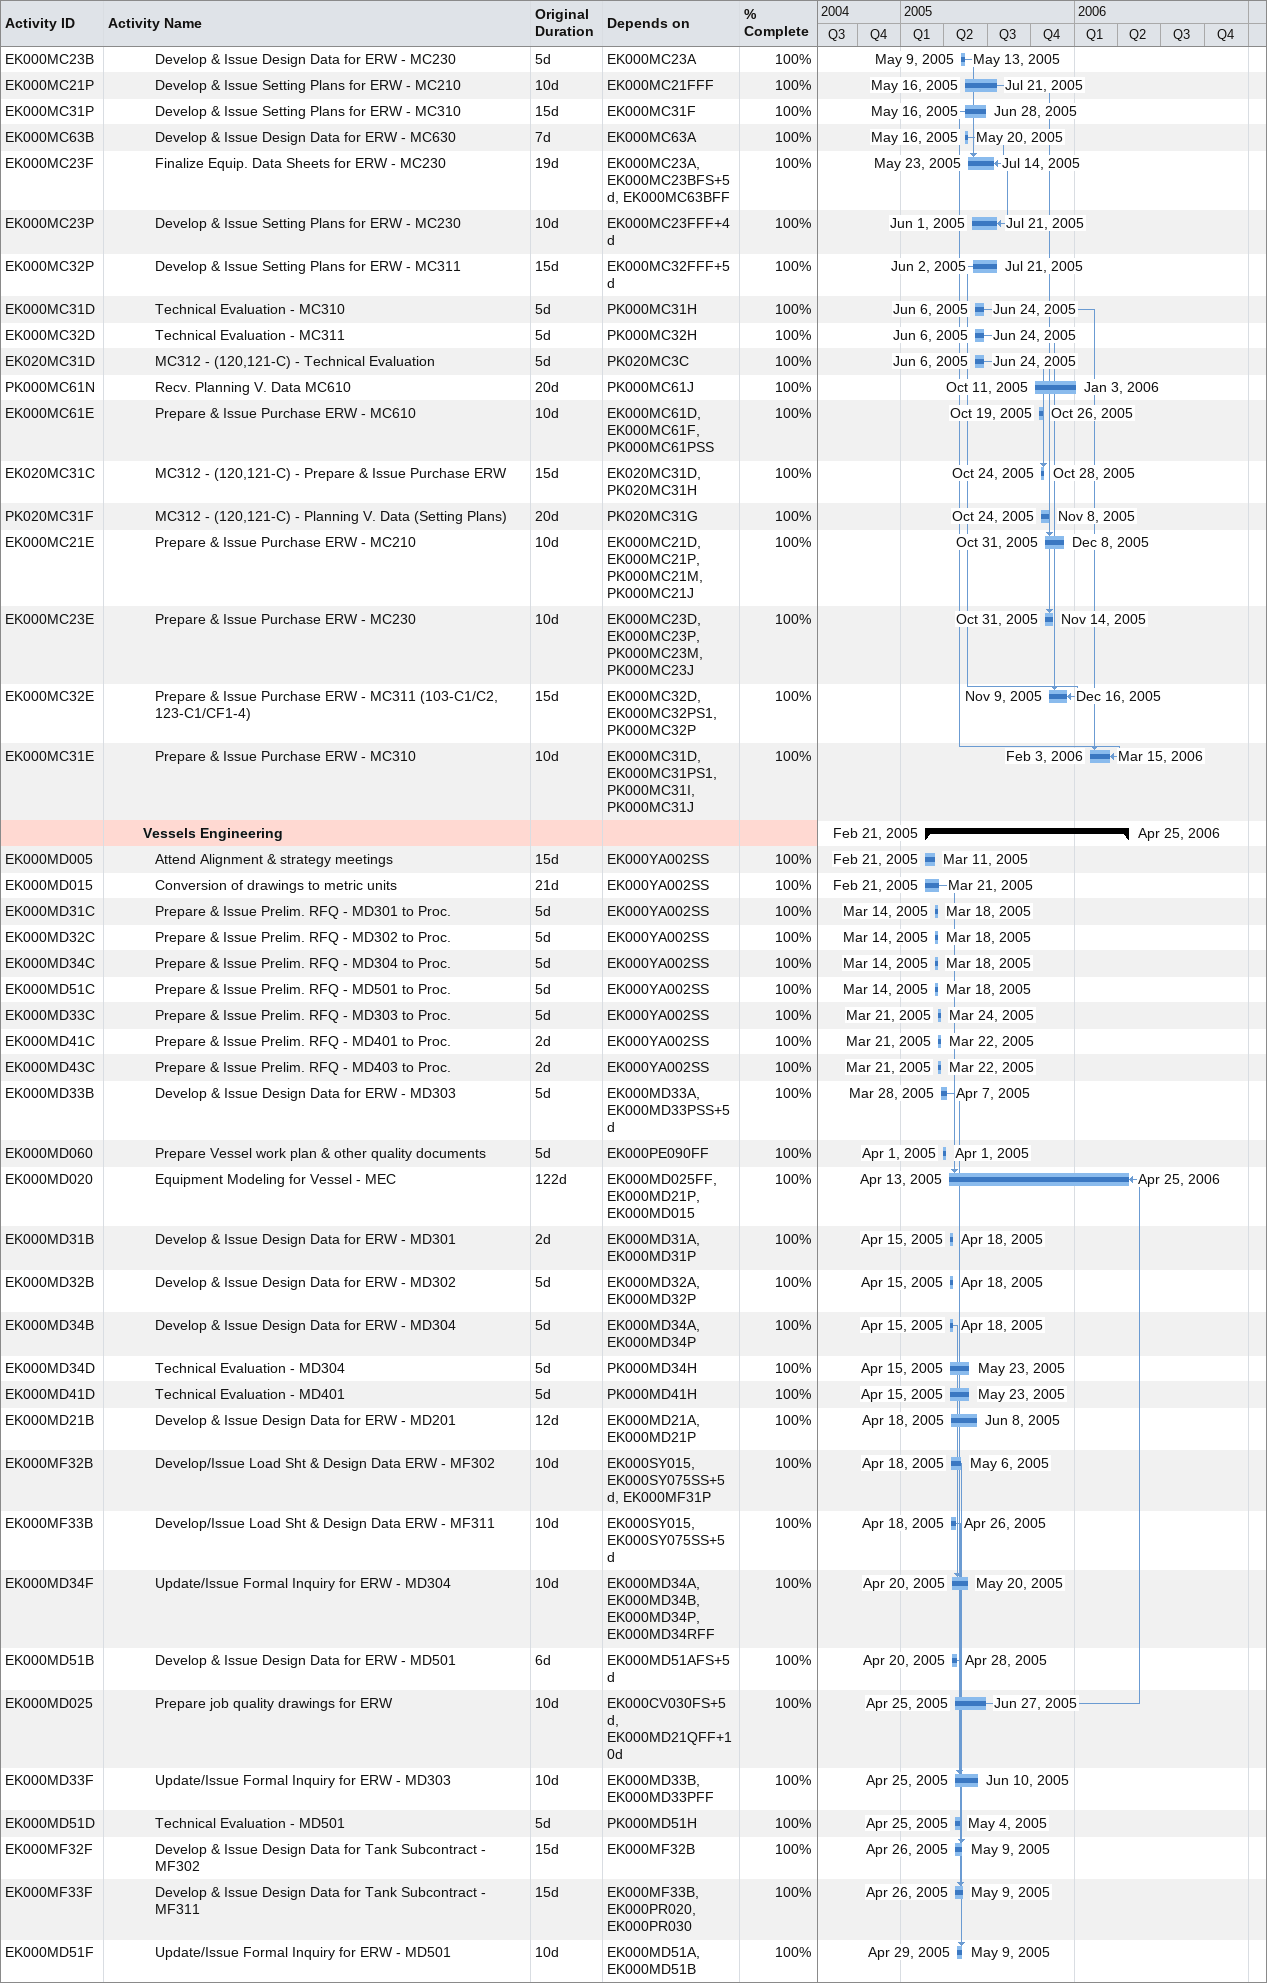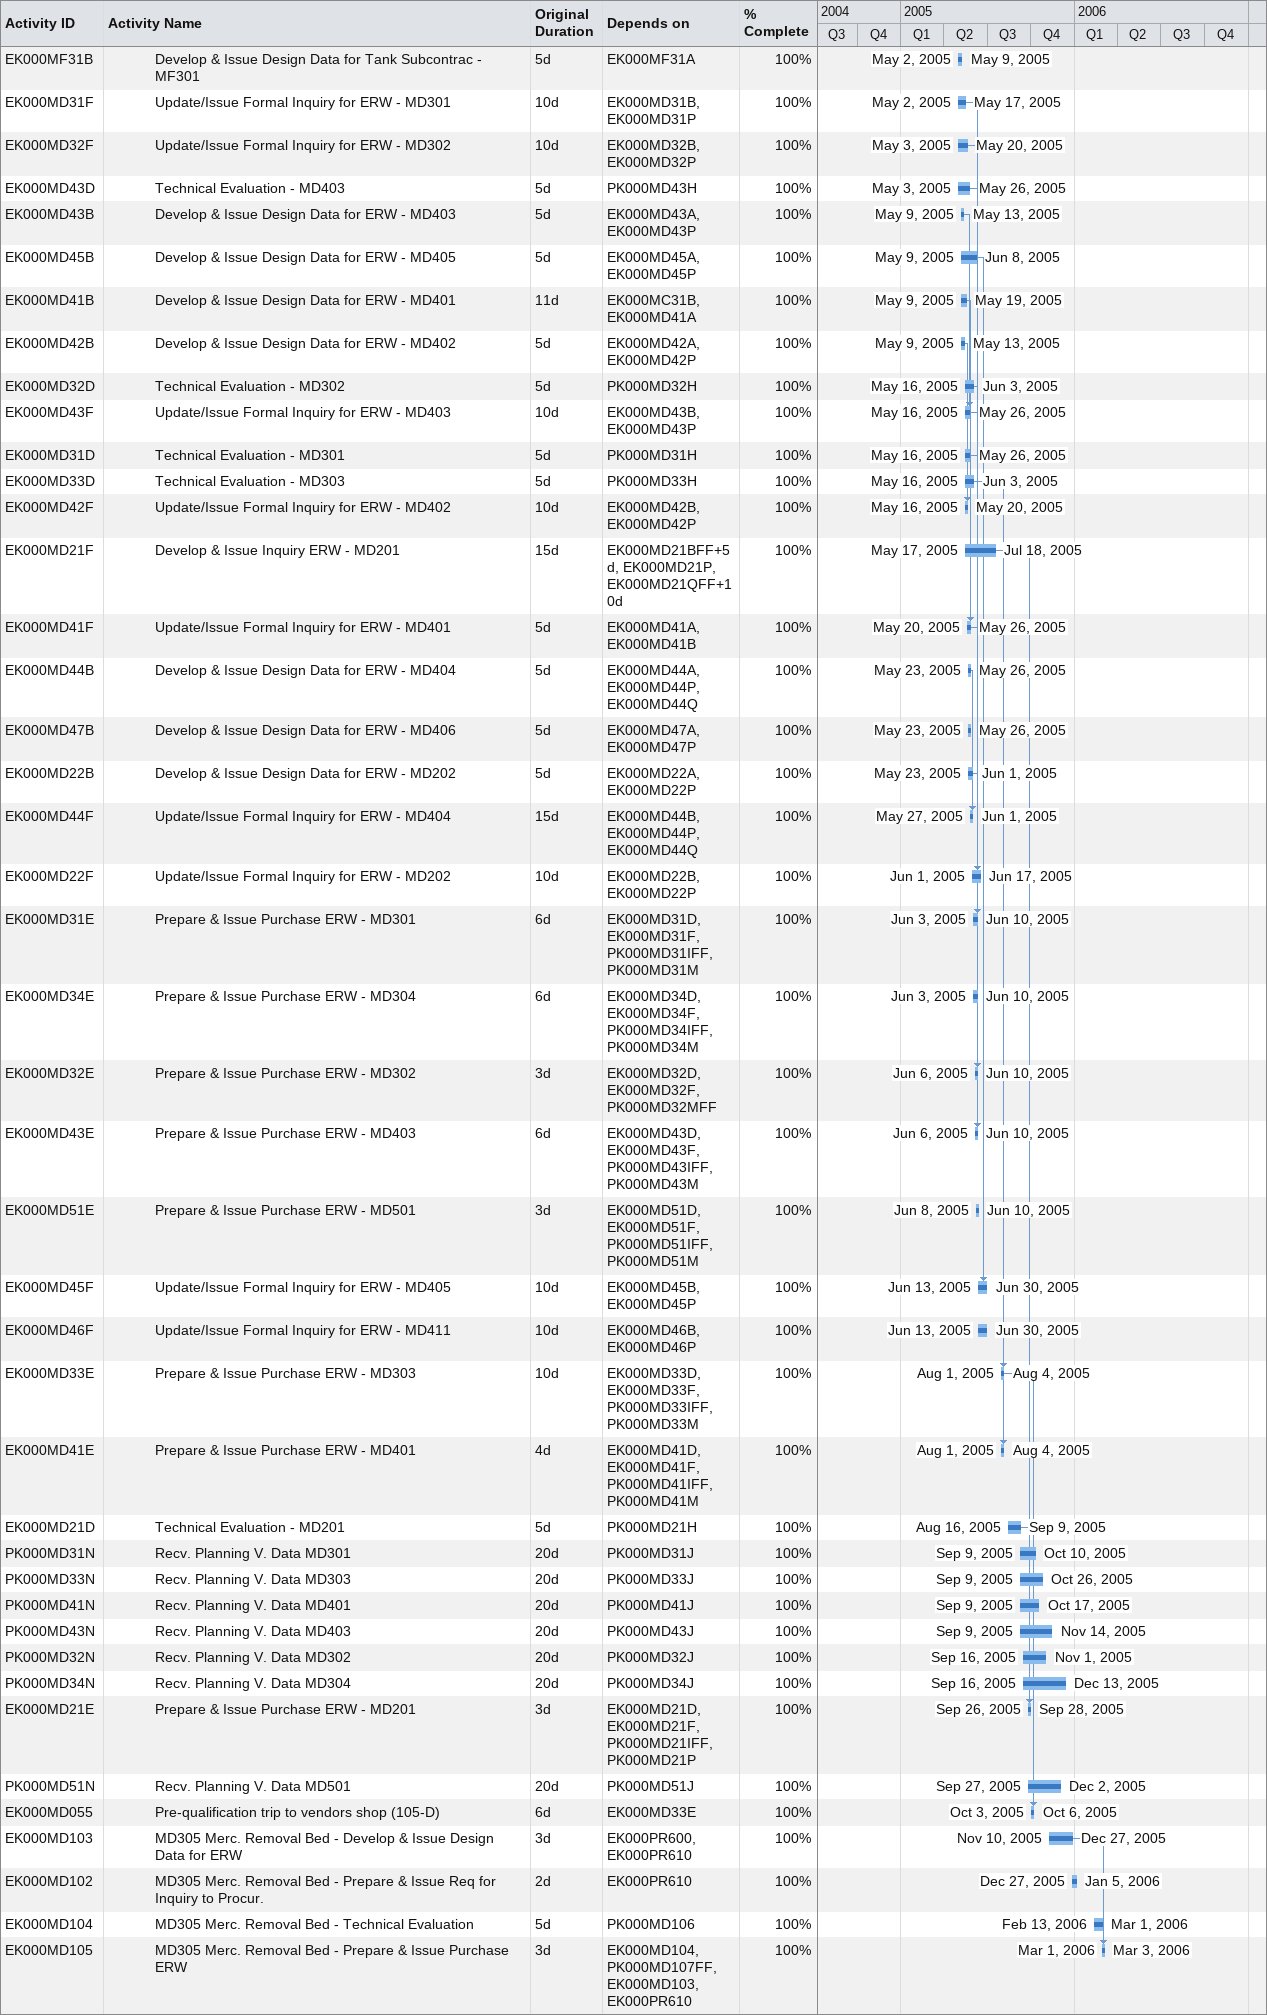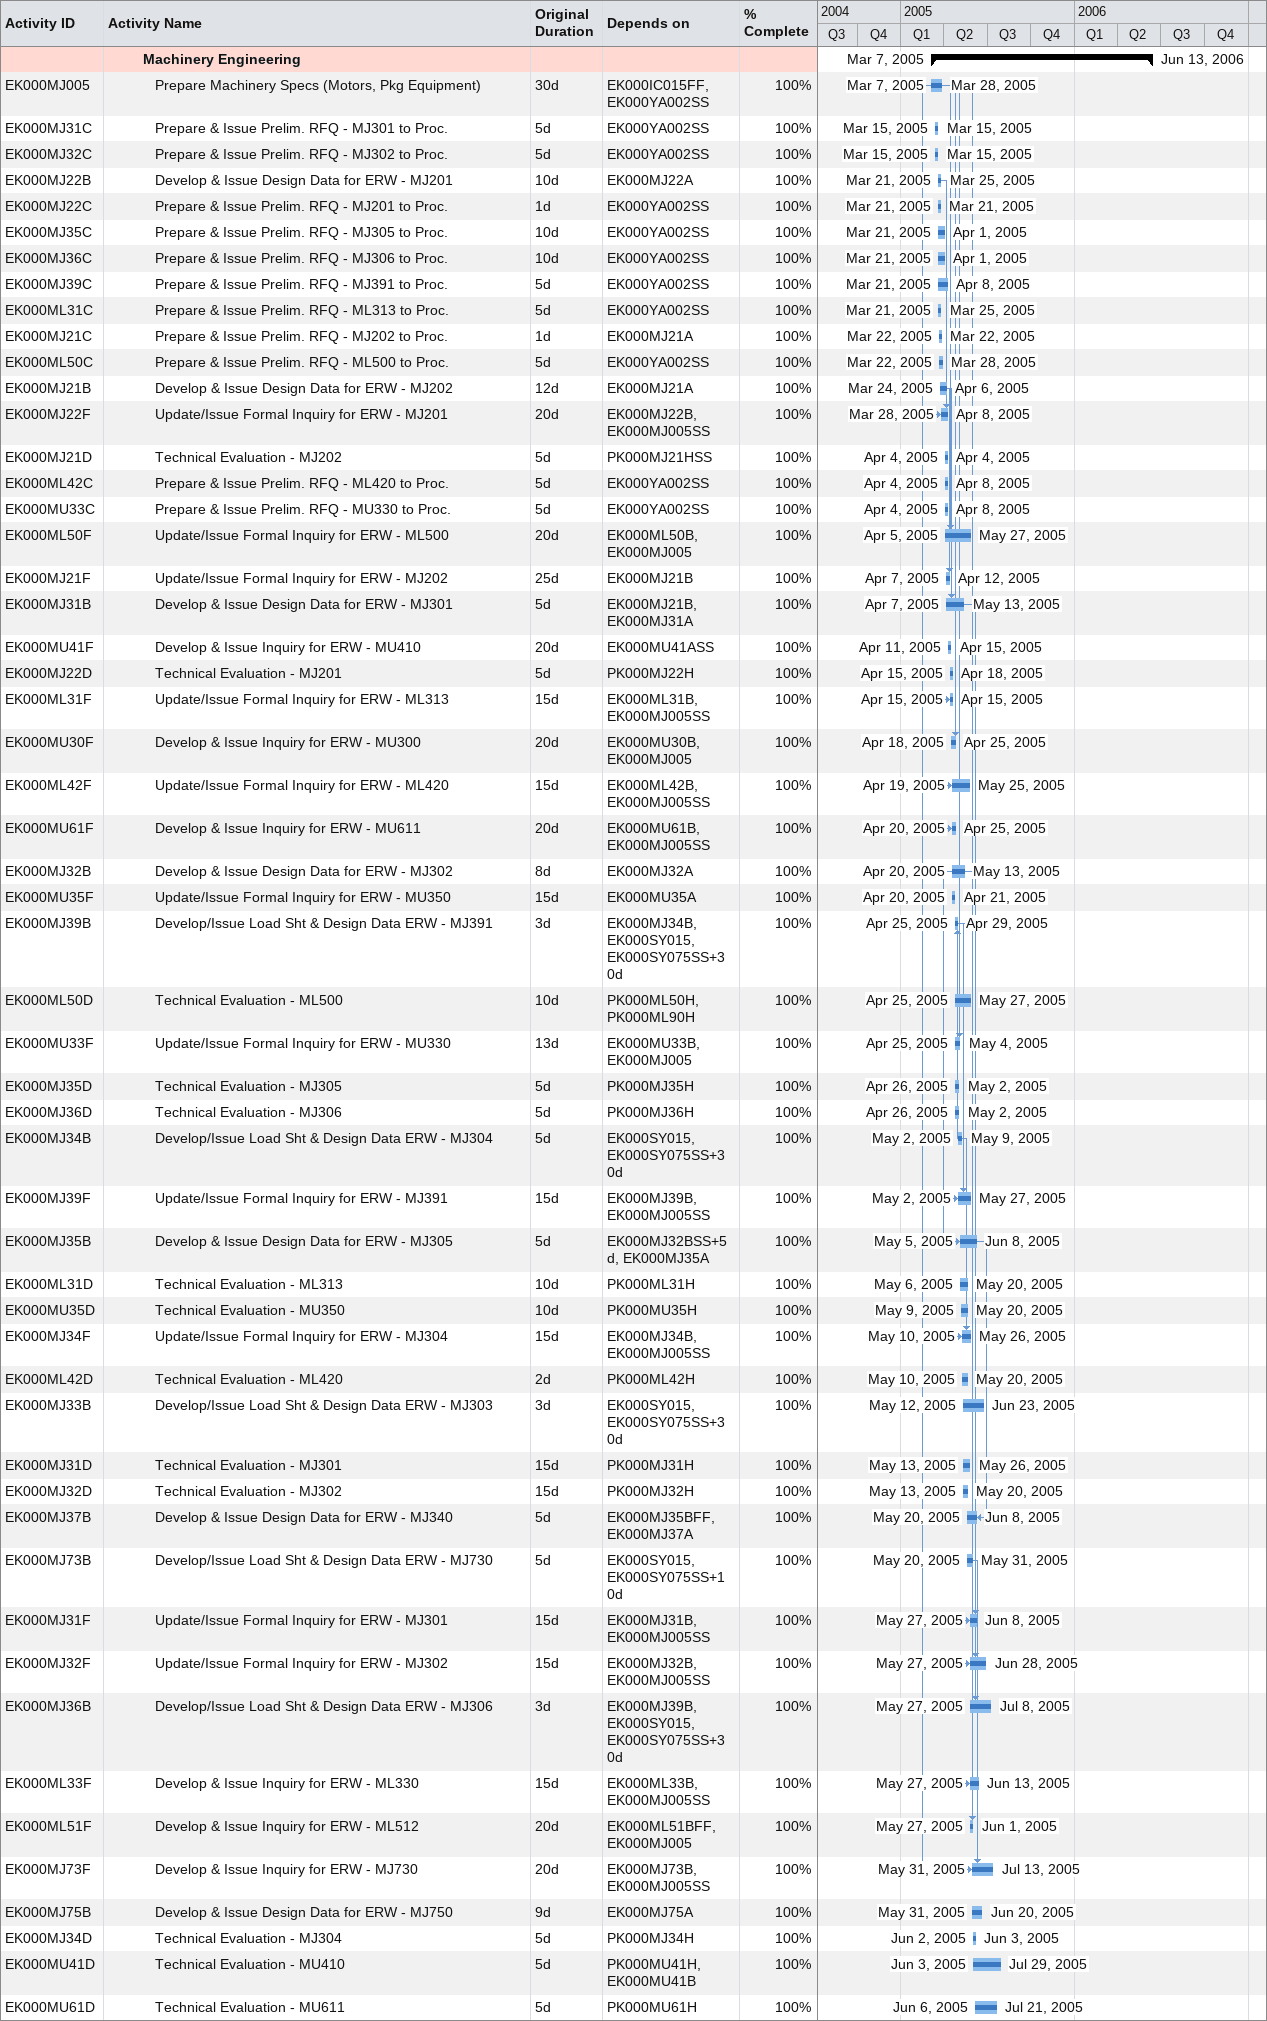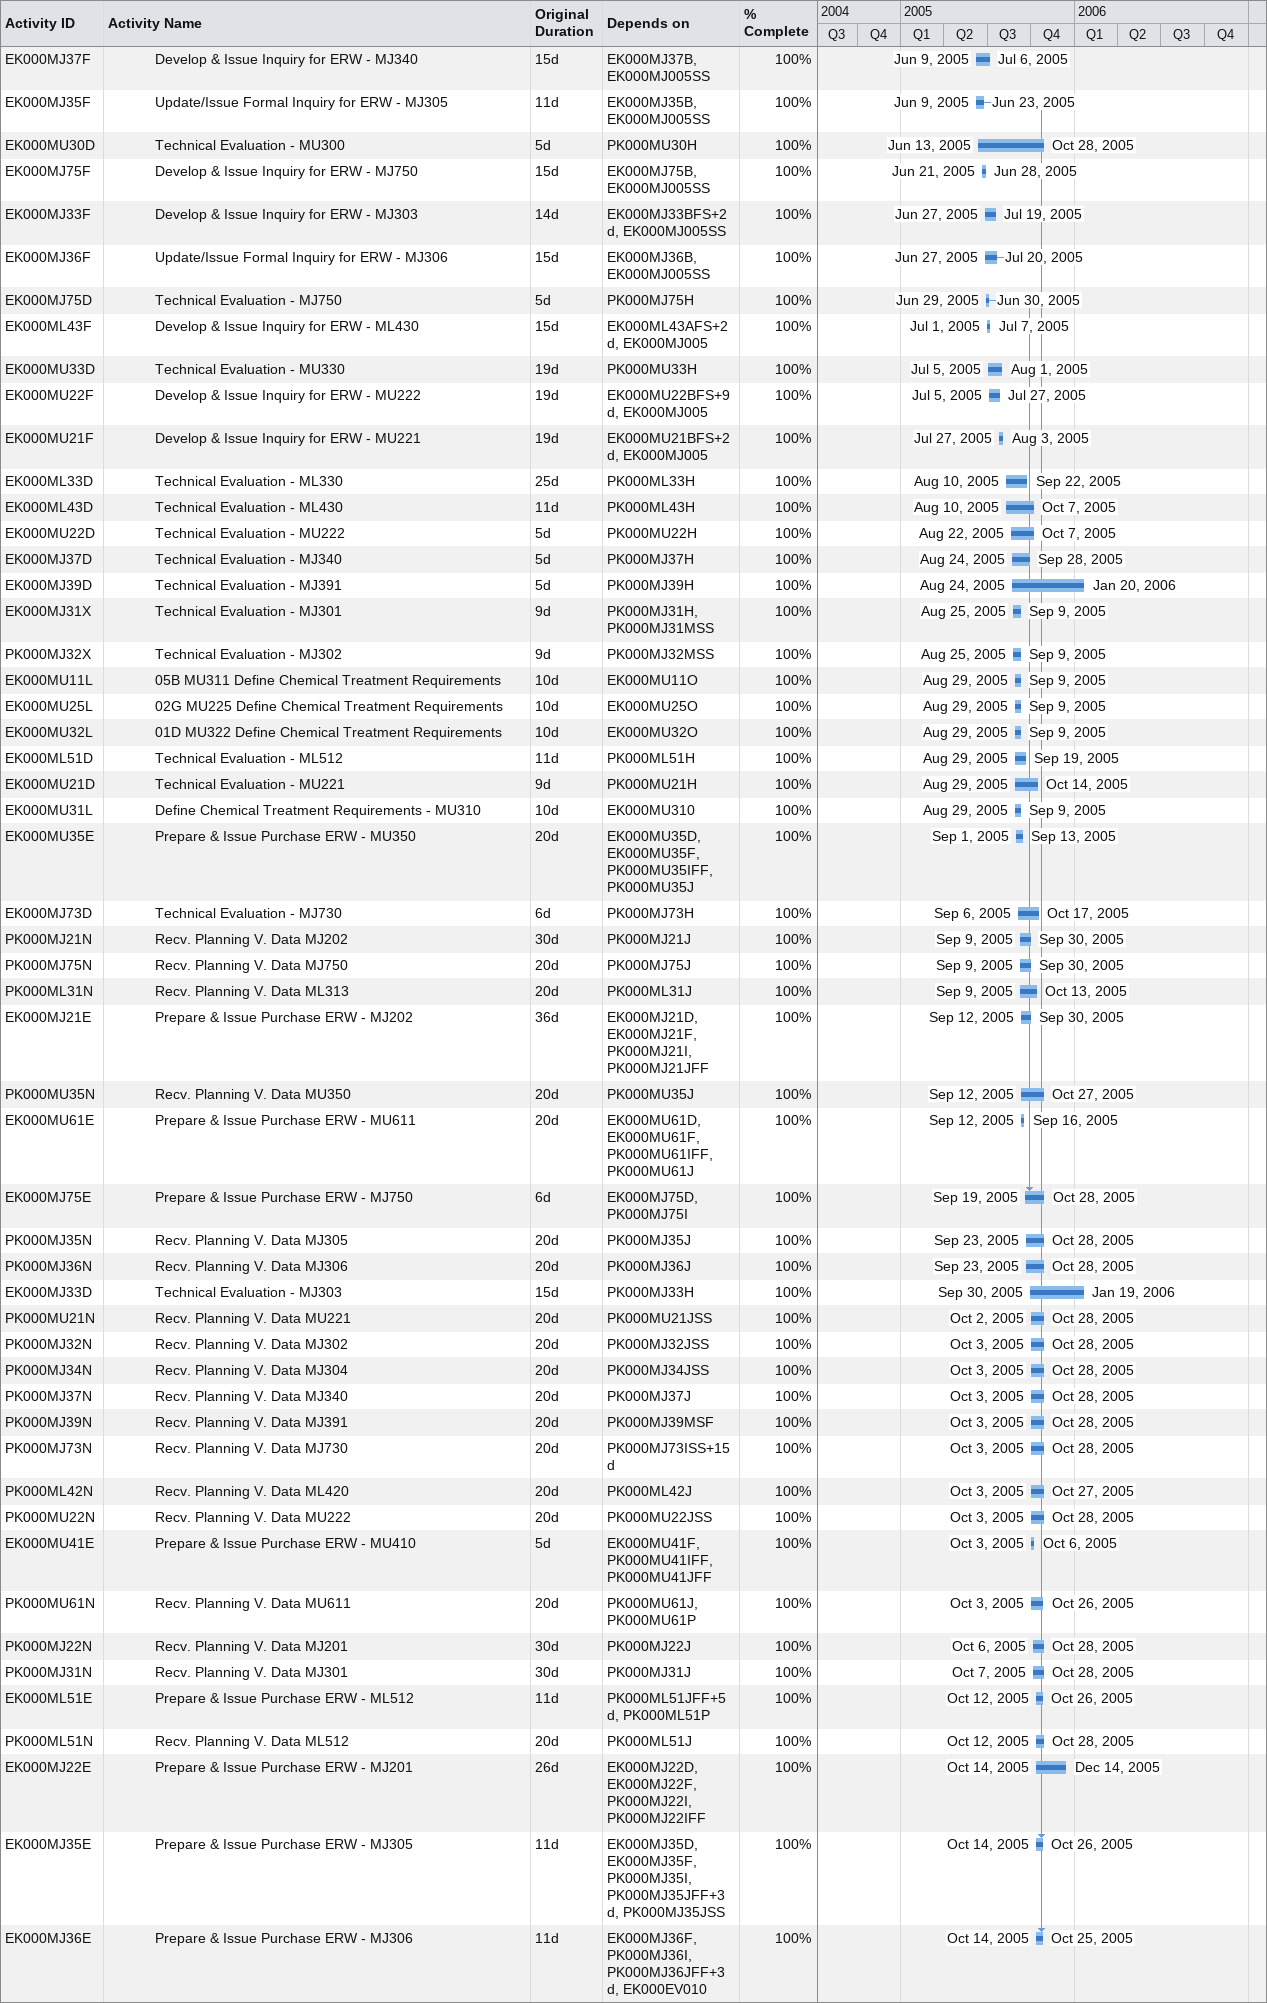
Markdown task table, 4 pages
| ID | Level | Task | Original duration | Start | Finish | Predecessors | % complete |
|---|---|---|---|---|---|---|---|
| EK000MC23B | 5 | Develop & Issue Design Data for ERW - MC230 | 5d | 2005-05-09 | 2005-05-13 | EK000MC23A | 100 |
| EK000MC21P | 5 | Develop & Issue Setting Plans for ERW - MC210 | 10d | 2005-05-16 | 2005-07-21 | EK000MC21FFF | 100 |
| EK000MC31P | 5 | Develop & Issue Setting Plans for ERW - MC310 | 15d | 2005-05-16 | 2005-06-28 | EK000MC31F | 100 |
| EK000MC63B | 5 | Develop & Issue Design Data for ERW - MC630 | 7d | 2005-05-16 | 2005-05-20 | EK000MC63A | 100 |
| EK000MC23F | 5 | Finalize Equip. Data Sheets for ERW - MC230 | 19d | 2005-05-23 | 2005-07-14 | EK000MC23A, EK000MC23BFS+5d, EK000MC63BFF | 100 |
| EK000MC23P | 5 | Develop & Issue Setting Plans for ERW - MC230 | 10d | 2005-06-01 | 2005-07-21 | EK000MC23FFF+4d | 100 |
| EK000MC32P | 5 | Develop & Issue Setting Plans for ERW - MC311 | 15d | 2005-06-02 | 2005-07-21 | EK000MC32FFF+5d | 100 |
| EK000MC31D | 5 | Technical Evaluation - MC310 | 5d | 2005-06-06 | 2005-06-24 | PK000MC31H | 100 |
| EK000MC32D | 5 | Technical Evaluation - MC311 | 5d | 2005-06-06 | 2005-06-24 | PK000MC32H | 100 |
| EK020MC31D | 5 | MC312 - (120,121-C) - Technical Evaluation | 5d | 2005-06-06 | 2005-06-24 | PK020MC3C | 100 |
| PK000MC61N | 5 | Recv. Planning V. Data MC610 | 20d | 2005-10-11 | 2006-01-03 | PK000MC61J | 100 |
| EK000MC61E | 5 | Prepare & Issue Purchase ERW - MC610 | 10d | 2005-10-19 | 2005-10-26 | EK000MC61D, EK000MC61F, PK000MC61PSS | 100 |
| EK020MC31C | 5 | MC312 - (120,121-C) - Prepare & Issue Purchase ERW | 15d | 2005-10-24 | 2005-10-28 | EK020MC31D, PK020MC31H | 100 |
| PK020MC31F | 5 | MC312 - (120,121-C) - Planning V. Data (Setting Plans) | 20d | 2005-10-24 | 2005-11-08 | PK020MC31G | 100 |
| EK000MC21E | 5 | Prepare & Issue Purchase ERW - MC210 | 10d | 2005-10-31 | 2005-12-08 | EK000MC21D, EK000MC21P, PK000MC21M, PK000MC21J | 100 |
| EK000MC23E | 5 | Prepare & Issue Purchase ERW - MC230 | 10d | 2005-10-31 | 2005-11-14 | EK000MC23D, EK000MC23P, PK000MC23M, PK000MC23J | 100 |
| EK000MC32E | 5 | Prepare & Issue Purchase ERW - MC311 (103-C1/C2, 123-C1/CF1-4) | 15d | 2005-11-09 | 2005-12-16 | EK000MC32D, EK000MC32PS1, PK000MC32P | 100 |
| EK000MC31E | 5 | Prepare & Issue Purchase ERW - MC310 | 10d | 2006-02-03 | 2006-03-15 | EK000MC31D, EK000MC31PS1, PK000MC31I, PK000MC31J | 100 |
|  | 4 | **Vessels Engineering** |  | 2005-02-21 | 2006-04-25 |  |  |
| EK000MD005 | 5 | Attend Alignment & strategy meetings | 15d | 2005-02-21 | 2005-03-11 | EK000YA002SS | 100 |
| EK000MD015 | 5 | Conversion of drawings to metric units | 21d | 2005-02-21 | 2005-03-21 | EK000YA002SS | 100 |
| EK000MD31C | 5 | Prepare & Issue Prelim. RFQ - MD301 to Proc. | 5d | 2005-03-14 | 2005-03-18 | EK000YA002SS | 100 |
| EK000MD32C | 5 | Prepare & Issue Prelim. RFQ - MD302 to Proc. | 5d | 2005-03-14 | 2005-03-18 | EK000YA002SS | 100 |
| EK000MD34C | 5 | Prepare & Issue Prelim. RFQ - MD304 to Proc. | 5d | 2005-03-14 | 2005-03-18 | EK000YA002SS | 100 |
| EK000MD51C | 5 | Prepare & Issue Prelim. RFQ - MD501 to Proc. | 5d | 2005-03-14 | 2005-03-18 | EK000YA002SS | 100 |
| EK000MD33C | 5 | Prepare & Issue Prelim. RFQ - MD303 to Proc. | 5d | 2005-03-21 | 2005-03-24 | EK000YA002SS | 100 |
| EK000MD41C | 5 | Prepare & Issue Prelim. RFQ - MD401 to Proc. | 2d | 2005-03-21 | 2005-03-22 | EK000YA002SS | 100 |
| EK000MD43C | 5 | Prepare & Issue Prelim. RFQ - MD403 to Proc. | 2d | 2005-03-21 | 2005-03-22 | EK000YA002SS | 100 |
| EK000MD33B | 5 | Develop & Issue Design Data for ERW - MD303 | 5d | 2005-03-28 | 2005-04-07 | EK000MD33A, EK000MD33PSS+5d | 100 |
| EK000MD060 | 5 | Prepare Vessel work plan & other quality documents | 5d | 2005-04-01 | 2005-04-01 | EK000PE090FF | 100 |
| EK000MD020 | 5 | Equipment Modeling for Vessel - MEC | 122d | 2005-04-13 | 2006-04-25 | EK000MD025FF, EK000MD21P, EK000MD015 | 100 |
| EK000MD31B | 5 | Develop & Issue Design Data for ERW - MD301 | 2d | 2005-04-15 | 2005-04-18 | EK000MD31A, EK000MD31P | 100 |
| EK000MD32B | 5 | Develop & Issue Design Data for ERW - MD302 | 5d | 2005-04-15 | 2005-04-18 | EK000MD32A, EK000MD32P | 100 |
| EK000MD34B | 5 | Develop & Issue Design Data for ERW - MD304 | 5d | 2005-04-15 | 2005-04-18 | EK000MD34A, EK000MD34P | 100 |
| EK000MD34D | 5 | Technical Evaluation - MD304 | 5d | 2005-04-15 | 2005-05-23 | PK000MD34H | 100 |
| EK000MD41D | 5 | Technical Evaluation - MD401 | 5d | 2005-04-15 | 2005-05-23 | PK000MD41H | 100 |
| EK000MD21B | 5 | Develop & Issue Design Data for ERW - MD201 | 12d | 2005-04-18 | 2005-06-08 | EK000MD21A, EK000MD21P | 100 |
| EK000MF32B | 5 | Develop/Issue Load Sht & Design Data ERW - MF302 | 10d | 2005-04-18 | 2005-05-06 | EK000SY015, EK000SY075SS+5d, EK000MF31P | 100 |
| EK000MF33B | 5 | Develop/Issue Load Sht & Design Data ERW - MF311 | 10d | 2005-04-18 | 2005-04-26 | EK000SY015, EK000SY075SS+5d | 100 |
| EK000MD34F | 5 | Update/Issue Formal Inquiry for ERW - MD304 | 10d | 2005-04-20 | 2005-05-20 | EK000MD34A, EK000MD34B, EK000MD34P, EK000MD34RFF | 100 |
| EK000MD51B | 5 | Develop & Issue Design Data for ERW - MD501 | 6d | 2005-04-20 | 2005-04-28 | EK000MD51AFS+5d | 100 |
| EK000MD025 | 5 | Prepare job quality drawings for ERW | 10d | 2005-04-25 | 2005-06-27 | EK000CV030FS+5d, EK000MD21QFF+10d | 100 |
| EK000MD33F | 5 | Update/Issue Formal Inquiry for ERW - MD303 | 10d | 2005-04-25 | 2005-06-10 | EK000MD33B, EK000MD33PFF | 100 |
| EK000MD51D | 5 | Technical Evaluation - MD501 | 5d | 2005-04-25 | 2005-05-04 | PK000MD51H | 100 |
| EK000MF32F | 5 | Develop & Issue Design Data for Tank Subcontract - MF302 | 15d | 2005-04-26 | 2005-05-09 | EK000MF32B | 100 |
| EK000MF33F | 5 | Develop & Issue Design Data for Tank Subcontract - MF311 | 15d | 2005-04-26 | 2005-05-09 | EK000MF33B, EK000PR020, EK000PR030 | 100 |
| EK000MD51F | 5 | Update/Issue Formal Inquiry for ERW - MD501 | 10d | 2005-04-29 | 2005-05-09 | EK000MD51A, EK000MD51B | 100 |
| EK000MF31B | 5 | Develop & Issue Design Data for Tank Subcontrac - MF301 | 5d | 2005-05-02 | 2005-05-09 | EK000MF31A | 100 |
| EK000MD31F | 5 | Update/Issue Formal Inquiry for ERW - MD301 | 10d | 2005-05-02 | 2005-05-17 | EK000MD31B, EK000MD31P | 100 |
| EK000MD32F | 5 | Update/Issue Formal Inquiry for ERW - MD302 | 10d | 2005-05-03 | 2005-05-20 | EK000MD32B, EK000MD32P | 100 |
| EK000MD43D | 5 | Technical Evaluation - MD403 | 5d | 2005-05-03 | 2005-05-26 | PK000MD43H | 100 |
| EK000MD43B | 5 | Develop & Issue Design Data for ERW - MD403 | 5d | 2005-05-09 | 2005-05-13 | EK000MD43A, EK000MD43P | 100 |
| EK000MD45B | 5 | Develop & Issue Design Data for ERW - MD405 | 5d | 2005-05-09 | 2005-06-08 | EK000MD45A, EK000MD45P | 100 |
| EK000MD41B | 5 | Develop & Issue Design Data for ERW - MD401 | 11d | 2005-05-09 | 2005-05-19 | EK000MC31B, EK000MD41A | 100 |
| EK000MD42B | 5 | Develop & Issue Design Data for ERW - MD402 | 5d | 2005-05-09 | 2005-05-13 | EK000MD42A, EK000MD42P | 100 |
| EK000MD32D | 5 | Technical Evaluation - MD302 | 5d | 2005-05-16 | 2005-06-03 | PK000MD32H | 100 |
| EK000MD43F | 5 | Update/Issue Formal Inquiry for ERW - MD403 | 10d | 2005-05-16 | 2005-05-26 | EK000MD43B, EK000MD43P | 100 |
| EK000MD31D | 5 | Technical Evaluation - MD301 | 5d | 2005-05-16 | 2005-05-26 | PK000MD31H | 100 |
| EK000MD33D | 5 | Technical Evaluation - MD303 | 5d | 2005-05-16 | 2005-06-03 | PK000MD33H | 100 |
| EK000MD42F | 5 | Update/Issue Formal Inquiry for ERW - MD402 | 10d | 2005-05-16 | 2005-05-20 | EK000MD42B, EK000MD42P | 100 |
| EK000MD21F | 5 | Develop & Issue Inquiry ERW - MD201 | 15d | 2005-05-17 | 2005-07-18 | EK000MD21BFF+5d, EK000MD21P, EK000MD21QFF+10d | 100 |
| EK000MD41F | 5 | Update/Issue Formal Inquiry for ERW - MD401 | 5d | 2005-05-20 | 2005-05-26 | EK000MD41A, EK000MD41B | 100 |
| EK000MD44B | 5 | Develop & Issue Design Data for ERW - MD404 | 5d | 2005-05-23 | 2005-05-26 | EK000MD44A, EK000MD44P, EK000MD44Q | 100 |
| EK000MD47B | 5 | Develop & Issue Design Data for ERW - MD406 | 5d | 2005-05-23 | 2005-05-26 | EK000MD47A, EK000MD47P | 100 |
| EK000MD22B | 5 | Develop & Issue Design Data for ERW - MD202 | 5d | 2005-05-23 | 2005-06-01 | EK000MD22A, EK000MD22P | 100 |
| EK000MD44F | 5 | Update/Issue Formal Inquiry for ERW - MD404 | 15d | 2005-05-27 | 2005-06-01 | EK000MD44B, EK000MD44P, EK000MD44Q | 100 |
| EK000MD22F | 5 | Update/Issue Formal Inquiry for ERW - MD202 | 10d | 2005-06-01 | 2005-06-17 | EK000MD22B, EK000MD22P | 100 |
| EK000MD31E | 5 | Prepare & Issue Purchase ERW - MD301 | 6d | 2005-06-03 | 2005-06-10 | EK000MD31D, EK000MD31F, PK000MD31IFF, PK000MD31M | 100 |
| EK000MD34E | 5 | Prepare & Issue Purchase ERW - MD304 | 6d | 2005-06-03 | 2005-06-10 | EK000MD34D, EK000MD34F, PK000MD34IFF, PK000MD34M | 100 |
| EK000MD32E | 5 | Prepare & Issue Purchase ERW - MD302 | 3d | 2005-06-06 | 2005-06-10 | EK000MD32D, EK000MD32F, PK000MD32MFF | 100 |
| EK000MD43E | 5 | Prepare & Issue Purchase ERW - MD403 | 6d | 2005-06-06 | 2005-06-10 | EK000MD43D, EK000MD43F, PK000MD43IFF, PK000MD43M | 100 |
| EK000MD51E | 5 | Prepare & Issue Purchase ERW - MD501 | 3d | 2005-06-08 | 2005-06-10 | EK000MD51D, EK000MD51F, PK000MD51IFF, PK000MD51M | 100 |
| EK000MD45F | 5 | Update/Issue Formal Inquiry for ERW - MD405 | 10d | 2005-06-13 | 2005-06-30 | EK000MD45B, EK000MD45P | 100 |
| EK000MD46F | 5 | Update/Issue Formal Inquiry for ERW - MD411 | 10d | 2005-06-13 | 2005-06-30 | EK000MD46B, EK000MD46P | 100 |
| EK000MD33E | 5 | Prepare & Issue Purchase ERW - MD303 | 10d | 2005-08-01 | 2005-08-04 | EK000MD33D, EK000MD33F, PK000MD33IFF, PK000MD33M | 100 |
| EK000MD41E | 5 | Prepare & Issue Purchase ERW - MD401 | 4d | 2005-08-01 | 2005-08-04 | EK000MD41D, EK000MD41F, PK000MD41IFF, PK000MD41M | 100 |
| EK000MD21D | 5 | Technical Evaluation - MD201 | 5d | 2005-08-16 | 2005-09-09 | PK000MD21H | 100 |
| PK000MD31N | 5 | Recv. Planning V. Data MD301 | 20d | 2005-09-09 | 2005-10-10 | PK000MD31J | 100 |
| PK000MD33N | 5 | Recv. Planning V. Data MD303 | 20d | 2005-09-09 | 2005-10-26 | PK000MD33J | 100 |
| PK000MD41N | 5 | Recv. Planning V. Data MD401 | 20d | 2005-09-09 | 2005-10-17 | PK000MD41J | 100 |
| PK000MD43N | 5 | Recv. Planning V. Data MD403 | 20d | 2005-09-09 | 2005-11-14 | PK000MD43J | 100 |
| PK000MD32N | 5 | Recv. Planning V. Data MD302 | 20d | 2005-09-16 | 2005-11-01 | PK000MD32J | 100 |
| PK000MD34N | 5 | Recv. Planning V. Data MD304 | 20d | 2005-09-16 | 2005-12-13 | PK000MD34J | 100 |
| EK000MD21E | 5 | Prepare & Issue Purchase ERW - MD201 | 3d | 2005-09-26 | 2005-09-28 | EK000MD21D, EK000MD21F, PK000MD21IFF, PK000MD21P | 100 |
| PK000MD51N | 5 | Recv. Planning V. Data MD501 | 20d | 2005-09-27 | 2005-12-02 | PK000MD51J | 100 |
| EK000MD055 | 5 | Pre-qualification trip to vendors shop (105-D) | 6d | 2005-10-03 | 2005-10-06 | EK000MD33E | 100 |
| EK000MD103 | 5 | MD305 Merc. Removal Bed - Develop & Issue Design Data for ERW | 3d | 2005-11-10 | 2005-12-27 | EK000PR600, EK000PR610 | 100 |
| EK000MD102 | 5 | MD305 Merc. Removal Bed - Prepare & Issue Req for Inquiry to Procur. | 2d | 2005-12-27 | 2006-01-05 | EK000PR610 | 100 |
| EK000MD104 | 5 | MD305 Merc. Removal Bed - Technical Evaluation | 5d | 2006-02-13 | 2006-03-01 | PK000MD106 | 100 |
| EK000MD105 | 5 | MD305 Merc. Removal Bed - Prepare & Issue Purchase ERW | 3d | 2006-03-01 | 2006-03-03 | EK000MD104, PK000MD107FF, EK000MD103, EK000PR610 | 100 |
|  | 4 | **Machinery Engineering** |  | 2005-03-07 | 2006-06-13 |  |  |
| EK000MJ005 | 5 | Prepare Machinery Specs (Motors, Pkg Equipment) | 30d | 2005-03-07 | 2005-03-28 | EK000IC015FF, EK000YA002SS | 100 |
| EK000MJ31C | 5 | Prepare & Issue Prelim. RFQ - MJ301 to Proc. | 5d | 2005-03-15 | 2005-03-15 | EK000YA002SS | 100 |
| EK000MJ32C | 5 | Prepare & Issue Prelim. RFQ - MJ302 to Proc. | 5d | 2005-03-15 | 2005-03-15 | EK000YA002SS | 100 |
| EK000MJ22B | 5 | Develop & Issue Design Data for ERW - MJ201 | 10d | 2005-03-21 | 2005-03-25 | EK000MJ22A | 100 |
| EK000MJ22C | 5 | Prepare & Issue Prelim. RFQ - MJ201 to Proc. | 1d | 2005-03-21 | 2005-03-21 | EK000YA002SS | 100 |
| EK000MJ35C | 5 | Prepare & Issue Prelim. RFQ - MJ305 to Proc. | 10d | 2005-03-21 | 2005-04-01 | EK000YA002SS | 100 |
| EK000MJ36C | 5 | Prepare & Issue Prelim. RFQ - MJ306 to Proc. | 10d | 2005-03-21 | 2005-04-01 | EK000YA002SS | 100 |
| EK000MJ39C | 5 | Prepare & Issue Prelim. RFQ - MJ391 to Proc. | 5d | 2005-03-21 | 2005-04-08 | EK000YA002SS | 100 |
| EK000ML31C | 5 | Prepare & Issue Prelim. RFQ - ML313 to Proc. | 5d | 2005-03-21 | 2005-03-25 | EK000YA002SS | 100 |
| EK000MJ21C | 5 | Prepare & Issue Prelim. RFQ - MJ202 to Proc. | 1d | 2005-03-22 | 2005-03-22 | EK000MJ21A | 100 |
| EK000ML50C | 5 | Prepare & Issue Prelim. RFQ - ML500 to Proc. | 5d | 2005-03-22 | 2005-03-28 | EK000YA002SS | 100 |
| EK000MJ21B | 5 | Develop & Issue Design Data for ERW - MJ202 | 12d | 2005-03-24 | 2005-04-06 | EK000MJ21A | 100 |
| EK000MJ22F | 5 | Update/Issue Formal Inquiry for ERW - MJ201 | 20d | 2005-03-28 | 2005-04-08 | EK000MJ22B, EK000MJ005SS | 100 |
| EK000MJ21D | 5 | Technical Evaluation - MJ202 | 5d | 2005-04-04 | 2005-04-04 | PK000MJ21HSS | 100 |
| EK000ML42C | 5 | Prepare & Issue Prelim. RFQ - ML420 to Proc. | 5d | 2005-04-04 | 2005-04-08 | EK000YA002SS | 100 |
| EK000MU33C | 5 | Prepare & Issue Prelim. RFQ - MU330 to Proc. | 5d | 2005-04-04 | 2005-04-08 | EK000YA002SS | 100 |
| EK000ML50F | 5 | Update/Issue Formal Inquiry for ERW - ML500 | 20d | 2005-04-05 | 2005-05-27 | EK000ML50B, EK000MJ005 | 100 |
| EK000MJ21F | 5 | Update/Issue Formal Inquiry for ERW - MJ202 | 25d | 2005-04-07 | 2005-04-12 | EK000MJ21B | 100 |
| EK000MJ31B | 5 | Develop & Issue Design Data for ERW - MJ301 | 5d | 2005-04-07 | 2005-05-13 | EK000MJ21B, EK000MJ31A | 100 |
| EK000MU41F | 5 | Develop & Issue Inquiry for ERW - MU410 | 20d | 2005-04-11 | 2005-04-15 | EK000MU41ASS | 100 |
| EK000MJ22D | 5 | Technical Evaluation - MJ201 | 5d | 2005-04-15 | 2005-04-18 | PK000MJ22H | 100 |
| EK000ML31F | 5 | Update/Issue Formal Inquiry for ERW - ML313 | 15d | 2005-04-15 | 2005-04-15 | EK000ML31B, EK000MJ005SS | 100 |
| EK000MU30F | 5 | Develop & Issue Inquiry for ERW - MU300 | 20d | 2005-04-18 | 2005-04-25 | EK000MU30B, EK000MJ005 | 100 |
| EK000ML42F | 5 | Update/Issue Formal Inquiry for ERW - ML420 | 15d | 2005-04-19 | 2005-05-25 | EK000ML42B, EK000MJ005SS | 100 |
| EK000MU61F | 5 | Develop & Issue Inquiry for ERW - MU611 | 20d | 2005-04-20 | 2005-04-25 | EK000MU61B, EK000MJ005SS | 100 |
| EK000MJ32B | 5 | Develop & Issue Design Data for ERW - MJ302 | 8d | 2005-04-20 | 2005-05-13 | EK000MJ32A | 100 |
| EK000MU35F | 5 | Update/Issue Formal Inquiry for ERW - MU350 | 15d | 2005-04-20 | 2005-04-21 | EK000MU35A | 100 |
| EK000MJ39B | 5 | Develop/Issue Load Sht & Design Data ERW - MJ391 | 3d | 2005-04-25 | 2005-04-29 | EK000MJ34B, EK000SY015, EK000SY075SS+30d | 100 |
| EK000ML50D | 5 | Technical Evaluation - ML500 | 10d | 2005-04-25 | 2005-05-27 | PK000ML50H, PK000ML90H | 100 |
| EK000MU33F | 5 | Update/Issue Formal Inquiry for ERW - MU330 | 13d | 2005-04-25 | 2005-05-04 | EK000MU33B, EK000MJ005 | 100 |
| EK000MJ35D | 5 | Technical Evaluation - MJ305 | 5d | 2005-04-26 | 2005-05-02 | PK000MJ35H | 100 |
| EK000MJ36D | 5 | Technical Evaluation - MJ306 | 5d | 2005-04-26 | 2005-05-02 | PK000MJ36H | 100 |
| EK000MJ34B | 5 | Develop/Issue Load Sht & Design Data ERW - MJ304 | 5d | 2005-05-02 | 2005-05-09 | EK000SY015, EK000SY075SS+30d | 100 |
| EK000MJ39F | 5 | Update/Issue Formal Inquiry for ERW - MJ391 | 15d | 2005-05-02 | 2005-05-27 | EK000MJ39B, EK000MJ005SS | 100 |
| EK000MJ35B | 5 | Develop & Issue Design Data for ERW - MJ305 | 5d | 2005-05-05 | 2005-06-08 | EK000MJ32BSS+5d, EK000MJ35A | 100 |
| EK000ML31D | 5 | Technical Evaluation - ML313 | 10d | 2005-05-06 | 2005-05-20 | PK000ML31H | 100 |
| EK000MU35D | 5 | Technical Evaluation - MU350 | 10d | 2005-05-09 | 2005-05-20 | PK000MU35H | 100 |
| EK000MJ34F | 5 | Update/Issue Formal Inquiry for ERW - MJ304 | 15d | 2005-05-10 | 2005-05-26 | EK000MJ34B, EK000MJ005SS | 100 |
| EK000ML42D | 5 | Technical Evaluation - ML420 | 2d | 2005-05-10 | 2005-05-20 | PK000ML42H | 100 |
| EK000MJ33B | 5 | Develop/Issue Load Sht & Design Data ERW - MJ303 | 3d | 2005-05-12 | 2005-06-23 | EK000SY015, EK000SY075SS+30d | 100 |
| EK000MJ31D | 5 | Technical Evaluation - MJ301 | 15d | 2005-05-13 | 2005-05-26 | PK000MJ31H | 100 |
| EK000MJ32D | 5 | Technical Evaluation - MJ302 | 15d | 2005-05-13 | 2005-05-20 | PK000MJ32H | 100 |
| EK000MJ37B | 5 | Develop & Issue Design Data for ERW - MJ340 | 5d | 2005-05-20 | 2005-06-08 | EK000MJ35BFF, EK000MJ37A | 100 |
| EK000MJ73B | 5 | Develop/Issue Load Sht & Design Data ERW - MJ730 | 5d | 2005-05-20 | 2005-05-31 | EK000SY015, EK000SY075SS+10d | 100 |
| EK000MJ31F | 5 | Update/Issue Formal Inquiry for ERW - MJ301 | 15d | 2005-05-27 | 2005-06-08 | EK000MJ31B, EK000MJ005SS | 100 |
| EK000MJ32F | 5 | Update/Issue Formal Inquiry for ERW - MJ302 | 15d | 2005-05-27 | 2005-06-28 | EK000MJ32B, EK000MJ005SS | 100 |
| EK000MJ36B | 5 | Develop/Issue Load Sht & Design Data ERW - MJ306 | 3d | 2005-05-27 | 2005-07-08 | EK000MJ39B, EK000SY015, EK000SY075SS+30d | 100 |
| EK000ML33F | 5 | Develop & Issue Inquiry for ERW - ML330 | 15d | 2005-05-27 | 2005-06-13 | EK000ML33B, EK000MJ005SS | 100 |
| EK000ML51F | 5 | Develop & Issue Inquiry for ERW - ML512 | 20d | 2005-05-27 | 2005-06-01 | EK000ML51BFF, EK000MJ005 | 100 |
| EK000MJ73F | 5 | Develop & Issue Inquiry for ERW - MJ730 | 20d | 2005-05-31 | 2005-07-13 | EK000MJ73B, EK000MJ005SS | 100 |
| EK000MJ75B | 5 | Develop & Issue Design Data for ERW - MJ750 | 9d | 2005-05-31 | 2005-06-20 | EK000MJ75A | 100 |
| EK000MJ34D | 5 | Technical Evaluation - MJ304 | 5d | 2005-06-02 | 2005-06-03 | PK000MJ34H | 100 |
| EK000MU41D | 5 | Technical Evaluation - MU410 | 5d | 2005-06-03 | 2005-07-29 | PK000MU41H, EK000MU41B | 100 |
| EK000MU61D | 5 | Technical Evaluation - MU611 | 5d | 2005-06-06 | 2005-07-21 | PK000MU61H | 100 |
| EK000MJ37F | 5 | Develop & Issue Inquiry for ERW - MJ340 | 15d | 2005-06-09 | 2005-07-06 | EK000MJ37B, EK000MJ005SS | 100 |
| EK000MJ35F | 5 | Update/Issue Formal Inquiry for ERW - MJ305 | 11d | 2005-06-09 | 2005-06-23 | EK000MJ35B, EK000MJ005SS | 100 |
| EK000MU30D | 5 | Technical Evaluation - MU300 | 5d | 2005-06-13 | 2005-10-28 | PK000MU30H | 100 |
| EK000MJ75F | 5 | Develop & Issue Inquiry for ERW - MJ750 | 15d | 2005-06-21 | 2005-06-28 | EK000MJ75B, EK000MJ005SS | 100 |
| EK000MJ33F | 5 | Develop & Issue Inquiry for ERW - MJ303 | 14d | 2005-06-27 | 2005-07-19 | EK000MJ33BFS+2d, EK000MJ005SS | 100 |
| EK000MJ36F | 5 | Update/Issue Formal Inquiry for ERW - MJ306 | 15d | 2005-06-27 | 2005-07-20 | EK000MJ36B, EK000MJ005SS | 100 |
| EK000MJ75D | 5 | Technical Evaluation - MJ750 | 5d | 2005-06-29 | 2005-06-30 | PK000MJ75H | 100 |
| EK000ML43F | 5 | Develop & Issue Inquiry for ERW - ML430 | 15d | 2005-07-01 | 2005-07-07 | EK000ML43AFS+2d, EK000MJ005 | 100 |
| EK000MU33D | 5 | Technical Evaluation - MU330 | 19d | 2005-07-05 | 2005-08-01 | PK000MU33H | 100 |
| EK000MU22F | 5 | Develop & Issue Inquiry for ERW - MU222 | 19d | 2005-07-05 | 2005-07-27 | EK000MU22BFS+9d, EK000MJ005 | 100 |
| EK000MU21F | 5 | Develop & Issue Inquiry for ERW - MU221 | 19d | 2005-07-27 | 2005-08-03 | EK000MU21BFS+2d, EK000MJ005 | 100 |
| EK000ML33D | 5 | Technical Evaluation - ML330 | 25d | 2005-08-10 | 2005-09-22 | PK000ML33H | 100 |
| EK000ML43D | 5 | Technical Evaluation - ML430 | 11d | 2005-08-10 | 2005-10-07 | PK000ML43H | 100 |
| EK000MU22D | 5 | Technical Evaluation - MU222 | 5d | 2005-08-22 | 2005-10-07 | PK000MU22H | 100 |
| EK000MJ37D | 5 | Technical Evaluation - MJ340 | 5d | 2005-08-24 | 2005-09-28 | PK000MJ37H | 100 |
| EK000MJ39D | 5 | Technical Evaluation - MJ391 | 5d | 2005-08-24 | 2006-01-20 | PK000MJ39H | 100 |
| EK000MJ31X | 5 | Technical Evaluation - MJ301 | 9d | 2005-08-25 | 2005-09-09 | PK000MJ31H, PK000MJ31MSS | 100 |
| PK000MJ32X | 5 | Technical Evaluation - MJ302 | 9d | 2005-08-25 | 2005-09-09 | PK000MJ32MSS | 100 |
| EK000MU11L | 5 | 05B MU311 Define Chemical Treatment Requirements | 10d | 2005-08-29 | 2005-09-09 | EK000MU11O | 100 |
| EK000MU25L | 5 | 02G MU225 Define Chemical Treatment Requirements | 10d | 2005-08-29 | 2005-09-09 | EK000MU25O | 100 |
| EK000MU32L | 5 | 01D MU322 Define Chemical Treatment Requirements | 10d | 2005-08-29 | 2005-09-09 | EK000MU32O | 100 |
| EK000ML51D | 5 | Technical Evaluation - ML512 | 11d | 2005-08-29 | 2005-09-19 | PK000ML51H | 100 |
| EK000MU21D | 5 | Technical Evaluation - MU221 | 9d | 2005-08-29 | 2005-10-14 | PK000MU21H | 100 |
| EK000MU31L | 5 | Define Chemical Treatment Requirements - MU310 | 10d | 2005-08-29 | 2005-09-09 | EK000MU310 | 100 |
| EK000MU35E | 5 | Prepare & Issue Purchase ERW - MU350 | 20d | 2005-09-01 | 2005-09-13 | EK000MU35D, EK000MU35F, PK000MU35IFF, PK000MU35J | 100 |
| EK000MJ73D | 5 | Technical Evaluation - MJ730 | 6d | 2005-09-06 | 2005-10-17 | PK000MJ73H | 100 |
| PK000MJ21N | 5 | Recv. Planning V. Data MJ202 | 30d | 2005-09-09 | 2005-09-30 | PK000MJ21J | 100 |
| PK000MJ75N | 5 | Recv. Planning V. Data MJ750 | 20d | 2005-09-09 | 2005-09-30 | PK000MJ75J | 100 |
| PK000ML31N | 5 | Recv. Planning V. Data ML313 | 20d | 2005-09-09 | 2005-10-13 | PK000ML31J | 100 |
| EK000MJ21E | 5 | Prepare & Issue Purchase ERW - MJ202 | 36d | 2005-09-12 | 2005-09-30 | EK000MJ21D, EK000MJ21F, PK000MJ21I, PK000MJ21JFF | 100 |
| PK000MU35N | 5 | Recv. Planning V. Data MU350 | 20d | 2005-09-12 | 2005-10-27 | PK000MU35J | 100 |
| EK000MU61E | 5 | Prepare & Issue Purchase ERW - MU611 | 20d | 2005-09-12 | 2005-09-16 | EK000MU61D, EK000MU61F, PK000MU61IFF, PK000MU61J | 100 |
| EK000MJ75E | 5 | Prepare & Issue Purchase ERW - MJ750 | 6d | 2005-09-19 | 2005-10-28 | EK000MJ75D, PK000MJ75I | 100 |
| PK000MJ35N | 5 | Recv. Planning V. Data MJ305 | 20d | 2005-09-23 | 2005-10-28 | PK000MJ35J | 100 |
| PK000MJ36N | 5 | Recv. Planning V. Data MJ306 | 20d | 2005-09-23 | 2005-10-28 | PK000MJ36J | 100 |
| EK000MJ33D | 5 | Technical Evaluation - MJ303 | 15d | 2005-09-30 | 2006-01-19 | PK000MJ33H | 100 |
| PK000MU21N | 5 | Recv. Planning V. Data MU221 | 20d | 2005-10-02 | 2005-10-28 | PK000MU21JSS | 100 |
| PK000MJ32N | 5 | Recv. Planning V. Data MJ302 | 20d | 2005-10-03 | 2005-10-28 | PK000MJ32JSS | 100 |
| PK000MJ34N | 5 | Recv. Planning V. Data MJ304 | 20d | 2005-10-03 | 2005-10-28 | PK000MJ34JSS | 100 |
| PK000MJ37N | 5 | Recv. Planning V. Data MJ340 | 20d | 2005-10-03 | 2005-10-28 | PK000MJ37J | 100 |
| PK000MJ39N | 5 | Recv. Planning V. Data MJ391 | 20d | 2005-10-03 | 2005-10-28 | PK000MJ39MSF | 100 |
| PK000MJ73N | 5 | Recv. Planning V. Data MJ730 | 20d | 2005-10-03 | 2005-10-28 | PK000MJ73ISS+15d | 100 |
| PK000ML42N | 5 | Recv. Planning V. Data ML420 | 20d | 2005-10-03 | 2005-10-27 | PK000ML42J | 100 |
| PK000MU22N | 5 | Recv. Planning V. Data MU222 | 20d | 2005-10-03 | 2005-10-28 | PK000MU22JSS | 100 |
| EK000MU41E | 5 | Prepare & Issue Purchase ERW - MU410 | 5d | 2005-10-03 | 2005-10-06 | EK000MU41F, PK000MU41IFF, PK000MU41JFF | 100 |
| PK000MU61N | 5 | Recv. Planning V. Data MU611 | 20d | 2005-10-03 | 2005-10-26 | PK000MU61J, PK000MU61P | 100 |
| PK000MJ22N | 5 | Recv. Planning V. Data MJ201 | 30d | 2005-10-06 | 2005-10-28 | PK000MJ22J | 100 |
| PK000MJ31N | 5 | Recv. Planning V. Data MJ301 | 30d | 2005-10-07 | 2005-10-28 | PK000MJ31J | 100 |
| EK000ML51E | 5 | Prepare & Issue Purchase ERW - ML512 | 11d | 2005-10-12 | 2005-10-26 | PK000ML51JFF+5d, PK000ML51P | 100 |
| PK000ML51N | 5 | Recv. Planning V. Data ML512 | 20d | 2005-10-12 | 2005-10-28 | PK000ML51J | 100 |
| EK000MJ22E | 5 | Prepare & Issue Purchase ERW - MJ201 | 26d | 2005-10-14 | 2005-12-14 | EK000MJ22D, EK000MJ22F, PK000MJ22I, PK000MJ22IFF | 100 |
| EK000MJ35E | 5 | Prepare & Issue Purchase ERW - MJ305 | 11d | 2005-10-14 | 2005-10-26 | EK000MJ35D, EK000MJ35F, PK000MJ35I, PK000MJ35JFF+3d, PK000MJ35JSS | 100 |
| EK000MJ36E | 5 | Prepare & Issue Purchase ERW - MJ306 | 11d | 2005-10-14 | 2005-10-25 | EK000MJ36F, PK000MJ36I, PK000MJ36JFF+3d, EK000EV010 | 100 |
